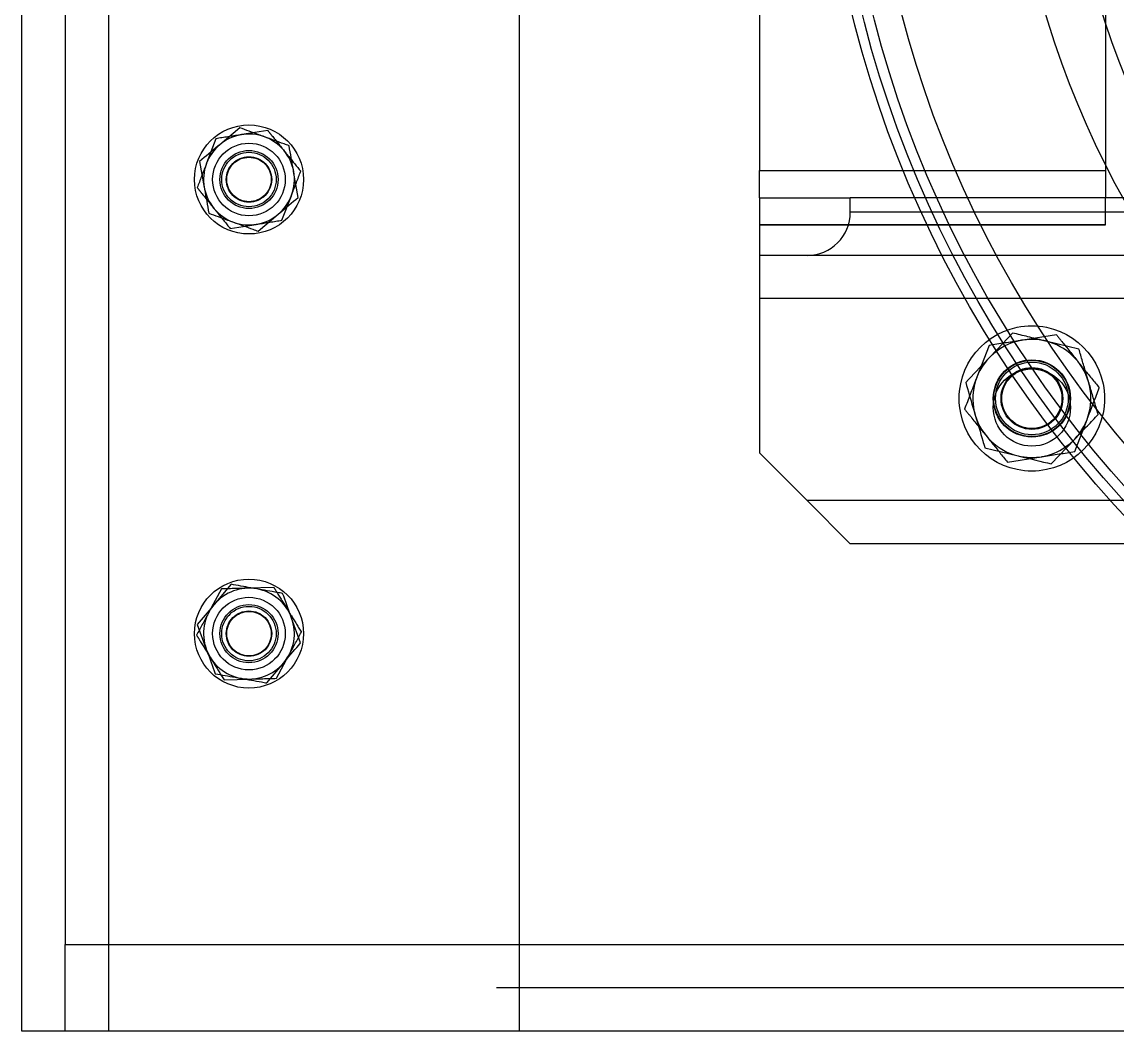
# Model space of a CAD drawing. Header units: metres. Extents: x 0 to 63075, y 0 to 44550.
# Drawn here: x 37273.1 to 37393.7, y 35022.3 to 35133.4 of the extents above; entities that cross this region are included whole.
import ezdxf

# ---------------------------------------------------------------- set-up
doc = ezdxf.new("R2010")
doc.units = ezdxf.units.M
doc.header["$LTSCALE"] = 75
doc.linetypes.add('HIDDEN2', pattern=[4.7625, 3.175, -1.5875])
for name, color, linetype in [('SDM', 7, 'Continuous'), ('SL4', 4, 'Continuous'), ('ST1', 7, 'HIDDEN2')]:
    doc.layers.add(name, color=color, linetype=linetype)

# ---------------------------------------------------------------- blocks, each defined once
blk = doc.blocks.new('A$C6e6623c1')
at = {"layer": 'SL4'}
for p, q in [((0, 1481.35), (0, 1725.35)), ((9.53, 1725.35), (9.53, 1481.35)), ((54.76, 1725.35), (54.76, 1481.35)), ((81.19, 1670.6), (81.19, 1576.1)), ((24, 1580.8), (21.79, 1578.94)), ((19.57, 1577.08), (20.08, 1574.24)), ((30.43, 1573.14), (29.92, 1575.98)), ((81.19, 1573.1), (81.19, 1576.1)), ((81.19, 1576.1), (97.04, 1576.1)), ((81.19, 1573.1), (81.19, 1566.75)), ((81.19, 1573.1), (91.19, 1573.1)), ((91.19, 1571.51), (91.19, 1573.1)), ((98.31, 1573.1), (91.19, 1573.1)), ((26, 1569.42), (28.21, 1571.28)), ((99.02, 1571.51), (91.19, 1571.51)), ((86.44, 1566.75), (81.19, 1566.75)), ((81.19, 1566.75), (81.19, 1561.99)), ((101.31, 1566.75), (86.44, 1566.75)), ((81.19, 1561.99), (81.19, 1545)), ((103.86, 1561.99), (81.19, 1561.99)), ((107.35, 1556.39), (106.48, 1555.48)), ((81.19, 1545), (86.44, 1539.76)), ((106.02, 1545.56), (109.67, 1544.68)), ((113.32, 1543.8), (115.03, 1545.6)), ((86.44, 1539.76), (91.19, 1535)), ((119.83, 1539.76), (86.44, 1539.76)), ((124.34, 1535), (91.19, 1535)), ((23.03, 1530.54), (21.17, 1528.32)), ((30.69, 1524.11), (29.7, 1526.82)), ((19.31, 1526.11), (20.3, 1523.4)), ((26.97, 1519.68), (28.83, 1521.9)), ((54.76, 1490.88), (957.26, 1490.88)), ((9.53, 1481.35), (0, 1481.35)), ((54.76, 1481.35), (9.53, 1481.35)), ((190.25, 1481.35), (54.76, 1481.35))]:
    blk.add_line(p, q, dxfattribs=at)
at = {"layer": 'SL4', "flags": 128}
blk.add_lwpolyline([(106.48, 1555.48), (107.11, 1556.06), (107.32, 1556.22)], dxfattribs=at)
at = {"layer": 'SL4'}
for radius in [125, 123.91, 122.78, 119.69]:
    blk.add_circle((212.76, 1623.35), radius, dxfattribs=at)
for centre, radius, start, end in [((212.76, 1623.35), 104.46, 171.1062, 157.3841), ((212.76, 1623.35), 98.5, 170.8826, 157.6077), ((212.76, 1623.35), 93.24, 168.8095, 159.6808), ((25, 1575.11), 5, 70, 130), ((25, 1575.11), 5, 10, 70), ((25, 1575.11), 5, 130, 190), ((25, 1575.11), 5, 310, 10), ((25, 1575.11), 5, 190, 250), ((25, 1575.11), 5, 250, 310), ((86.44, 1571.51), 4.76, 270, 0), ((111.19, 1551), 6.5, 136.4384, 196.4384), ((111.19, 1551), 6.5, 196.4384, 256.4384), ((111.19, 1551), 6.5, 256.4384, 304.3294), ((25, 1525.11), 5, 80, 140), ((25, 1525.11), 5, 20, 80), ((25, 1525.11), 5, 140, 200), ((25, 1525.11), 5, 320, 20), ((25, 1525.11), 5, 200, 260), ((25, 1525.11), 5, 260, 320)]:
    blk.add_arc(centre, radius, start, end, dxfattribs=at)
for points, knots in [([(26.71, 1579.81), (26.5, 1579.89), (25.58, 1580.22), (24.68, 1580.55), (24, 1580.8)], [0, 0, 0, 0, 0.231849, 1, 1, 1, 1]), ([(29.42, 1578.82), (29.24, 1578.89), (28.35, 1579.21), (27.43, 1579.54), (26.71, 1579.81)], [0, 0, 0, 0, 0.211001, 1, 1, 1, 1]), ([(21.79, 1578.94), (21.73, 1578.9), (20.99, 1578.27), (20.26, 1577.66), (19.57, 1577.08)], [0, 0, 0, 0, 0.0702006, 1, 1, 1, 1]), ([(29.92, 1575.98), (29.91, 1576.05), (29.74, 1577.01), (29.58, 1577.95), (29.42, 1578.82)], [0, 0, 0, 0, 0.0702006, 1, 1, 1, 1]), ([(20.08, 1574.24), (20.09, 1574.17), (20.26, 1573.21), (20.42, 1572.27), (20.58, 1571.4)], [0, 0, 0, 0, 0.0702006, 1, 1, 1, 1]), ([(28.21, 1571.28), (28.27, 1571.32), (29.01, 1571.95), (29.74, 1572.56), (30.43, 1573.14)], [0, 0, 0, 0, 0.0702006, 1, 1, 1, 1]), ([(20.58, 1571.4), (21.26, 1571.15), (22.16, 1570.82), (23.08, 1570.49), (23.29, 1570.41)], [0, 0, 0, 0, 0.768151, 1, 1, 1, 1]), ([(23.29, 1570.41), (24.01, 1570.15), (24.93, 1569.81), (25.82, 1569.49), (26, 1569.42)], [0, 0, 0, 0, 0.788999, 1, 1, 1, 1]), ([(106.48, 1555.48), (106.42, 1555.41), (105.55, 1554.5), (104.69, 1553.6), (103.9, 1552.76)], [0, 0, 0, 0, 0.070215, 1, 1, 1, 1]), ([(103.9, 1552.76), (104.16, 1551.86), (104.51, 1550.67), (104.87, 1549.46), (104.96, 1549.16)], [0, 0, 0, 0, 0.758149, 1, 1, 1, 1]), ([(104.96, 1549.16), (105.24, 1548.21), (105.6, 1547), (105.94, 1545.82), (106.02, 1545.56)], [0, 0, 0, 0, 0.776287, 1, 1, 1, 1]), ([(109.67, 1544.68), (109.76, 1544.66), (110.99, 1544.36), (112.2, 1544.07), (113.32, 1543.8)], [0, 0, 0, 0, 0.070215, 1, 1, 1, 1]), ([(25.87, 1530.03), (25.65, 1530.07), (24.68, 1530.24), (23.75, 1530.41), (23.03, 1530.54)], [0, 0, 0, 0, 0.231849, 1, 1, 1, 1]), ([(28.71, 1529.53), (28.52, 1529.57), (27.59, 1529.73), (26.63, 1529.9), (25.87, 1530.03)], [0, 0, 0, 0, 0.211001, 1, 1, 1, 1]), ([(29.7, 1526.82), (29.68, 1526.88), (29.34, 1527.8), (29.01, 1528.7), (28.71, 1529.53)], [0, 0, 0, 0, 0.070201, 1, 1, 1, 1]), ([(21.17, 1528.32), (21.13, 1528.27), (20.5, 1527.52), (19.89, 1526.79), (19.31, 1526.11)], [0, 0, 0, 0, 0.0702006, 1, 1, 1, 1]), ([(28.83, 1521.9), (28.87, 1521.95), (29.5, 1522.7), (30.11, 1523.43), (30.69, 1524.11)], [0, 0, 0, 0, 0.0702006, 1, 1, 1, 1]), ([(20.3, 1523.4), (20.32, 1523.34), (20.66, 1522.42), (20.99, 1521.52), (21.29, 1520.69)], [0, 0, 0, 0, 0.070201, 1, 1, 1, 1]), ([(21.29, 1520.69), (22.01, 1520.56), (22.95, 1520.39), (23.91, 1520.23), (24.13, 1520.19)], [0, 0, 0, 0, 0.768151, 1, 1, 1, 1]), ([(24.13, 1520.19), (24.89, 1520.05), (25.85, 1519.88), (26.78, 1519.72), (26.97, 1519.68)], [0, 0, 0, 0, 0.788999, 1, 1, 1, 1])]:
    blk.add_open_spline(points, degree=3, knots=knots, dxfattribs=at)
at = {"layer": 'ST1'}
for p, q in [((9.53, 1725.35), (9.53, 1481.35)), ((4.76, 1715.82), (4.76, 1490.88)), ((119.29, 1670.6), (119.29, 1576.1)), ((21.37, 1579.6), (20.33, 1576.91)), ((27.07, 1580.5), (24.22, 1580.05)), ((119.29, 1576.07), (81.19, 1576.07)), ((97.04, 1576.1), (119.29, 1576.1)), ((119.29, 1576.1), (119.29, 1573.1)), ((28.63, 1570.62), (29.67, 1573.31)), ((142.72, 1573.1), (98.31, 1573.1)), ((119.29, 1570.13), (119.29, 1573.1)), ((119.29, 1570.1), (119.29, 1573.1)), ((378.19, 1571.51), (91.19, 1571.51)), ((143.89, 1571.51), (99.02, 1571.51)), ((22.93, 1569.72), (25.78, 1570.17)), ((81.19, 1570.13), (119.29, 1570.13)), ((119.29, 1570.1), (81.19, 1570.1)), ((147.74, 1566.75), (101.31, 1566.75)), ((381.19, 1561.99), (81.19, 1561.99)), ((152.21, 1561.99), (103.86, 1561.99)), ((109.07, 1558.2), (107.35, 1556.39)), ((113.89, 1558.01), (110.18, 1557.42)), ((106.47, 1556.84), (105.13, 1553.33)), ((116.37, 1556.44), (112.72, 1557.32)), ((115.91, 1545.16), (117.26, 1548.67)), ((115.03, 1545.6), (115.9, 1546.52)), ((108.5, 1543.99), (112.21, 1544.58)), ((381.19, 1539.76), (86.44, 1539.76)), ((191.69, 1539.76), (119.83, 1539.76)), ((21.97, 1530.03), (20.6, 1527.48)), ((27.74, 1530.19), (24.86, 1530.11)), ((28.03, 1520.19), (29.4, 1522.74)), ((22.26, 1520.03), (25.14, 1520.11)), ((4.76, 1490.88), (1004.76, 1490.88)), ((4.76, 1484.41), (4.76, 1490.88)), ((4.76, 1490.88), (54.76, 1490.88)), ((1004.76, 1486.11), (4.76, 1486.11)), ((4.76, 1481.35), (4.76, 1484.41))]:
    blk.add_line(p, q, dxfattribs=at)
at = {"layer": 'ST1', "flags": 128}
blk.add_lwpolyline([(115.9, 1546.52), (115.28, 1545.94), (114.86, 1545.63)], dxfattribs=at)
at = {"layer": 'ST1'}
for centre, radius in [((212.76, 1623.35), 114.33), ((25, 1575.11), 6), ((25, 1575.11), 4), ((25, 1575.11), 3.2), ((25, 1575.11), 3), ((25, 1575.11), 2.5), ((25, 1575.11), 2.45), ((111.19, 1551), 8), ((111.19, 1551), 4.25), ((111.19, 1550), 4.25), ((111.19, 1551), 4.2), ((111.19, 1551), 4), ((111.19, 1551), 3.4), ((111.19, 1551), 3.31), ((25, 1525.11), 6), ((25, 1525.11), 4), ((25, 1525.11), 3.2), ((25, 1525.11), 3), ((25, 1525.11), 2.5), ((25, 1525.11), 2.45)]:
    blk.add_circle(centre, radius, dxfattribs=at)
for start, end in [(76.4384, 126.5972), (16.4384, 76.4384), (316.4384, 16.4384)]:
    blk.add_arc((111.19, 1551), 6.5, start, end, dxfattribs=at)
for points, knots in [([(24.22, 1580.05), (24.15, 1580.04), (23.19, 1579.89), (22.25, 1579.74), (21.37, 1579.6)], [0, 0, 0, 0, 0.070201, 1, 1, 1, 1]), ([(27.07, 1580.5), (27.23, 1580.31), (27.82, 1579.58), (28.43, 1578.82), (28.89, 1578.25)], [0, 0, 0, 0, 0.257551, 1, 1, 1, 1]), ([(28.89, 1578.25), (29.05, 1578.05), (29.67, 1577.29), (30.27, 1576.55), (30.7, 1576.01)], [0, 0, 0, 0, 0.268634, 1, 1, 1, 1]), ([(20.33, 1576.91), (20.31, 1576.84), (19.96, 1575.93), (19.62, 1575.04), (19.3, 1574.21)], [0, 0, 0, 0, 0.070201, 1, 1, 1, 1]), ([(29.67, 1573.31), (29.69, 1573.38), (30.04, 1574.29), (30.38, 1575.18), (30.7, 1576.01)], [0, 0, 0, 0, 0.070201, 1, 1, 1, 1]), ([(19.3, 1574.21), (19.45, 1574.02), (20.04, 1573.29), (20.66, 1572.53), (21.11, 1571.97)], [0, 0, 0, 0, 0.2575513, 1, 1, 1, 1]), ([(21.11, 1571.97), (21.28, 1571.76), (21.89, 1571), (22.49, 1570.26), (22.93, 1569.72)], [0, 0, 0, 0, 0.268634, 1, 1, 1, 1]), ([(25.78, 1570.17), (25.85, 1570.18), (26.81, 1570.33), (27.75, 1570.48), (28.63, 1570.62)], [0, 0, 0, 0, 0.070201, 1, 1, 1, 1]), ([(112.72, 1557.32), (112.63, 1557.34), (111.4, 1557.64), (110.19, 1557.93), (109.07, 1558.2)], [0, 0, 0, 0, 0.070215, 1, 1, 1, 1]), ([(113.89, 1558.01), (114.09, 1557.76), (114.86, 1556.81), (115.65, 1555.82), (116.25, 1555.09)], [0, 0, 0, 0, 0.257551, 1, 1, 1, 1]), ([(110.18, 1557.42), (110.09, 1557.41), (108.84, 1557.21), (107.62, 1557.02), (106.47, 1556.84)], [0, 0, 0, 0, 0.070215, 1, 1, 1, 1]), ([(117.43, 1552.84), (117.34, 1553.13), (116.98, 1554.35), (116.63, 1555.54), (116.37, 1556.44)], [0, 0, 0, 0, 0.241851, 1, 1, 1, 1]), ([(116.25, 1555.09), (116.46, 1554.82), (117.26, 1553.83), (118.04, 1552.87), (118.61, 1552.17)], [0, 0, 0, 0, 0.2686336, 1, 1, 1, 1]), ([(105.13, 1553.33), (105.1, 1553.25), (104.64, 1552.07), (104.19, 1550.91), (103.78, 1549.83)], [0, 0, 0, 0, 0.070215, 1, 1, 1, 1]), ([(117.26, 1548.67), (117.29, 1548.75), (117.75, 1549.93), (118.19, 1551.09), (118.61, 1552.17)], [0, 0, 0, 0, 0.0702148, 1, 1, 1, 1]), ([(118.49, 1549.24), (118.41, 1549.5), (118.07, 1550.67), (117.71, 1551.89), (117.43, 1552.84)], [0, 0, 0, 0, 0.2237133, 1, 1, 1, 1]), ([(103.78, 1549.83), (103.98, 1549.59), (104.75, 1548.63), (105.55, 1547.65), (106.14, 1546.91)], [0, 0, 0, 0, 0.257551, 1, 1, 1, 1]), ([(115.9, 1546.52), (115.97, 1546.59), (116.84, 1547.5), (117.69, 1548.4), (118.49, 1549.24)], [0, 0, 0, 0, 0.070215, 1, 1, 1, 1]), ([(106.14, 1546.91), (106.35, 1546.65), (107.15, 1545.66), (107.93, 1544.7), (108.5, 1543.99)], [0, 0, 0, 0, 0.2686336, 1, 1, 1, 1]), ([(112.21, 1544.58), (112.29, 1544.59), (113.55, 1544.79), (114.77, 1544.98), (115.91, 1545.16)], [0, 0, 0, 0, 0.070215, 1, 1, 1, 1]), ([(24.86, 1530.11), (24.79, 1530.11), (23.81, 1530.08), (22.86, 1530.05), (21.97, 1530.03)], [0, 0, 0, 0, 0.070201, 1, 1, 1, 1]), ([(27.74, 1530.19), (27.87, 1529.98), (28.36, 1529.18), (28.88, 1528.35), (29.26, 1527.73)], [0, 0, 0, 0, 0.257551, 1, 1, 1, 1]), ([(29.26, 1527.73), (29.39, 1527.51), (29.91, 1526.68), (30.41, 1525.87), (30.77, 1525.28)], [0, 0, 0, 0, 0.268634, 1, 1, 1, 1]), ([(20.6, 1527.48), (20.57, 1527.42), (20.1, 1526.57), (19.65, 1525.73), (19.23, 1524.94)], [0, 0, 0, 0, 0.070201, 1, 1, 1, 1]), ([(29.4, 1522.74), (29.43, 1522.8), (29.9, 1523.65), (30.35, 1524.49), (30.77, 1525.28)], [0, 0, 0, 0, 0.070201, 1, 1, 1, 1]), ([(19.23, 1524.94), (19.36, 1524.74), (19.85, 1523.94), (20.36, 1523.1), (20.74, 1522.49)], [0, 0, 0, 0, 0.257551, 1, 1, 1, 1]), ([(20.74, 1522.49), (20.88, 1522.26), (21.39, 1521.43), (21.89, 1520.62), (22.26, 1520.03)], [0, 0, 0, 0, 0.268634, 1, 1, 1, 1]), ([(25.14, 1520.11), (25.21, 1520.11), (26.19, 1520.14), (27.14, 1520.17), (28.03, 1520.19)], [0, 0, 0, 0, 0.070201, 1, 1, 1, 1])]:
    blk.add_open_spline(points, degree=3, knots=knots, dxfattribs=at)

msp = doc.modelspace()

# ---------------------------------------------------------------- block references
at = {"layer": 'SDM'}
msp.add_blockref('A$C6e6623c1', (37273.13, 33540.92), dxfattribs=at)

doc.saveas('drawing.dxf')
